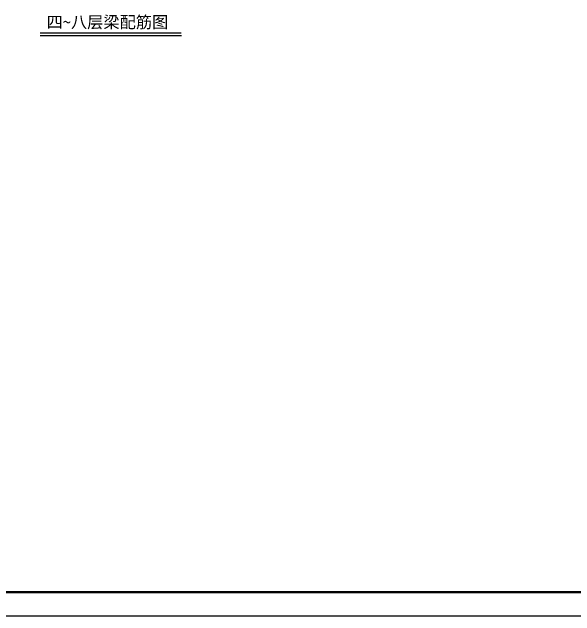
# Model space of a CAD drawing. Extents: x -1307975 to -76406, y -96289 to 379359.
# Drawn here: x -720997 to -697345, y 110835 to 136216 of the extents above; entities that cross this region are included whole.
import ezdxf

# ---------------------------------------------------------------- set-up
doc = ezdxf.new("R2010")
doc.units = 0
doc.header["$LTSCALE"] = 1000
doc.layers.get('0').update_dxf_attribs({"linetype": 'CONTINUOUS'})
for name, color, linetype in [('-TK', 7, 'CONTINUOUS'), ('S-引出线', 40, 'CONTINUOUS'), ('S-文字', 7, 'CONTINUOUS')]:
    doc.layers.add(name, color=color, linetype=linetype)
doc.styles.add('-宋体', font='', dxfattribs={"width": 0.7, "height": 300, "bigfont": '宋体.TTF'})
doc.styles.get('-宋体').set_extended_font_data('SimSun')

# ---------------------------------------------------------------- blocks, each defined once
blk = doc.blocks.new('A1')
blk.add_lwpolyline([(0, 59400), (0, 0), (84100, 0), (84100, 59400)], close=True)
at = {"const_width": 100}
blk.add_lwpolyline([(2500, 58400), (2500, 1000), (83100, 1000), (83100, 58400)], close=True, dxfattribs=at)

msp = doc.modelspace()

# ---------------------------------------------------------------- linework, layer by layer
at = {"layer": 'S-引出线', "color": 3, "const_width": 56}
msp.add_lwpolyline([(-719820.11, 135337.83), (-713881.59, 135337.83)], dxfattribs=at)
at = {"layer": 'S-引出线', "color": 3}
msp.add_lwpolyline([(-719820.11, 135225.83), (-713881.59, 135225.83)], dxfattribs=at)

# ---------------------------------------------------------------- block references
at = {"layer": '-TK'}
msp.add_blockref('A1', (-757793.14, 110835.41), dxfattribs=at)

# ---------------------------------------------------------------- texts
at = {"layer": 'S-文字', "style": '-宋体'}
msp.add_text('四~八层梁配筋图', height=500, dxfattribs=at).set_placement((-719547.63, 135544.34))

doc.saveas('drawing.dxf')
